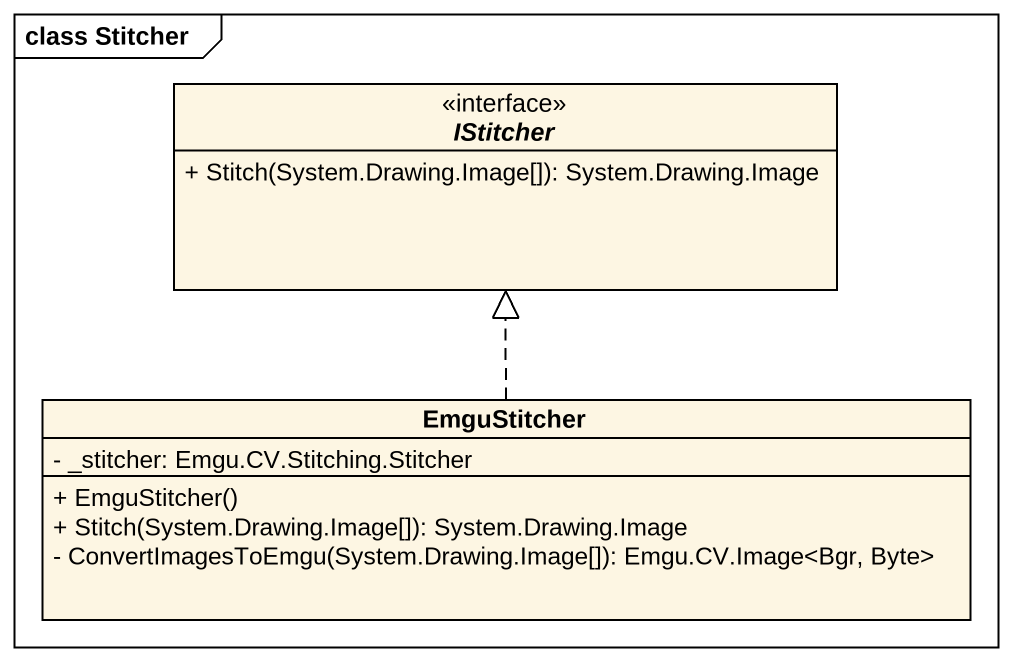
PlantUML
@startuml
mainframe class Stitcher
hide circle
hide empty members
skinparam classAttributeIconSize 0
interface IStitcher {
  + Stitch(System.Drawing.Image[]): System.Drawing.Image
}
class EmguStitcher {
  - _stitcher: Emgu.CV.Stitching.Stitcher
  + EmguStitcher()
  + Stitch(System.Drawing.Image[]): System.Drawing.Image
  - ConvertImagesToEmgu(System.Drawing.Image[]): Emgu.CV.Image<Bgr, Byte>
}
EmguStitcher .up.|> IStitcher
@enduml
